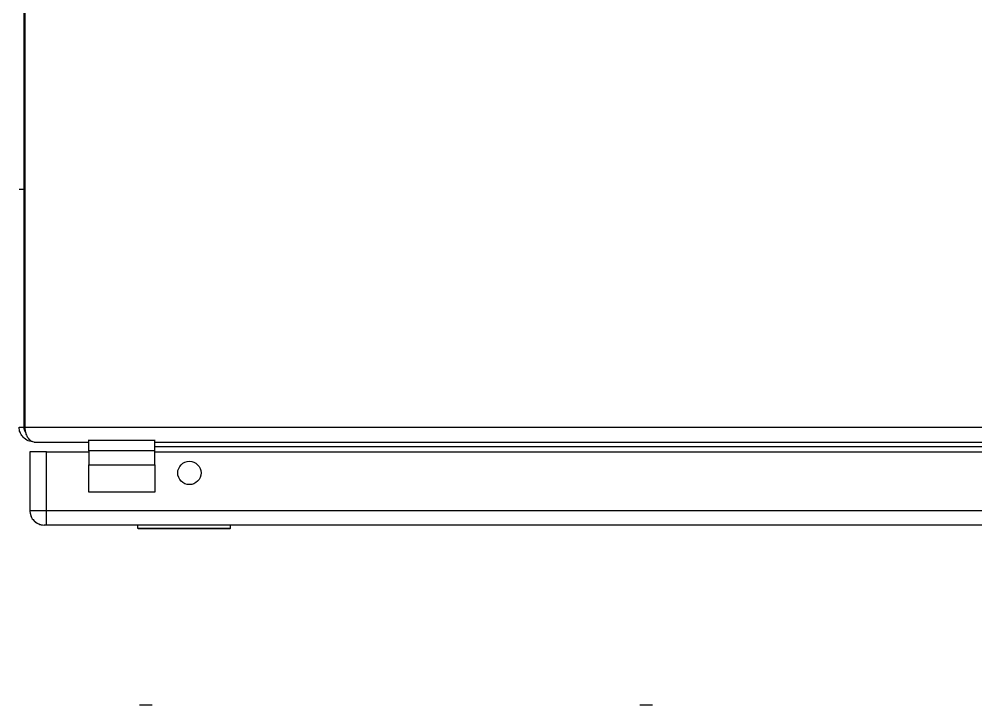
# Model space of a CAD drawing. Header units: millimetres. Extents: x 0 to 279, y 0 to 216.
# Drawn here: x 96.61 to 142.31, y 142.34 to 175.11 of the extents above; entities that cross this region are included whole.
import ezdxf

# ---------------------------------------------------------------- set-up
doc = ezdxf.new("R2010")
doc.units = ezdxf.units.MM

msp = doc.modelspace()

# ---------------------------------------------------------------- linework, layer by layer
at = {"color": 7, "linetype": 'Continuous', "lineweight": 25}
for p, q in [((96.844, 155.617), (96.844, 205.208)), ((96.88, 205.208), (96.88, 155.617)), ((96.88, 174.976), (96.844, 174.976)), ((96.88, 174.321), (96.844, 174.321)), ((96.844, 173.931), (96.88, 173.944)), ((96.88, 171.501), (96.844, 171.501)), ((96.844, 169.501), (96.88, 169.501)), ((96.88, 166.976), (96.61, 166.976)), ((96.88, 166.321), (96.844, 166.321)), ((96.844, 165.931), (96.88, 165.944)), ((96.865, 165.819), (96.863, 165.938)), ((96.844, 165.212), (96.853, 165.229)), ((96.852, 165.227), (96.88, 165.227)), ((96.844, 163.221), (96.88, 163.221)), ((96.88, 161.418), (96.844, 161.418)), ((96.844, 159.418), (96.88, 159.418)), ((96.844, 159.301), (96.88, 159.301)), ((96.61, 155.617), (96.844, 155.617)), ((96.88, 155.617), (177.621, 155.617)), ((99.943, 154.986), (99.943, 155.003)), ((99.943, 154.986), (103.092, 154.986)), ((99.943, 154.483), (99.943, 154.986)), ((103.092, 154.986), (103.092, 155.003)), ((103.092, 154.483), (103.092, 154.986)), ((97.327, 154.901), (97.363, 154.901)), ((97.363, 154.901), (99.943, 154.901)), ((103.092, 154.483), (99.943, 154.483)), ((99.943, 154.483), (99.943, 153.818)), ((103.092, 154.901), (177.138, 154.901)), ((103.092, 153.818), (103.092, 154.483)), ((97.123, 154.439), (97.123, 151.619)), ((97.921, 154.439), (97.123, 154.439)), ((97.921, 151.619), (97.921, 154.439)), ((97.922, 154.439), (99.943, 154.439)), ((97.922, 151.619), (97.922, 154.439)), ((103.092, 154.439), (176.777, 154.439)), ((99.943, 153.818), (103.092, 153.818)), ((99.943, 152.5), (99.943, 153.818)), ((103.092, 153.818), (103.092, 152.5)), ((103.092, 152.5), (99.943, 152.5)), ((97.921, 151.619), (97.123, 151.619)), ((176.777, 151.619), (97.922, 151.619)), ((97.922, 150.934), (97.922, 151.619)), ((97.922, 150.934), (97.921, 150.934)), ((176.777, 150.934), (97.922, 150.934)), ((102.267, 150.934), (102.267, 150.786)), ((106.712, 150.786), (106.712, 150.934)), ((102.267, 150.786), (102.292, 150.761)), ((102.267, 150.786), (106.712, 150.786)), ((102.292, 150.761), (106.687, 150.761)), ((106.687, 150.761), (106.712, 150.786))]:
    msp.add_line(p, q, dxfattribs=at)
at = {"color": 8, "linetype": 'Continuous', "lineweight": 25}
msp.add_line((173.857, 154.673), (103.092, 154.673), dxfattribs=at)
at = {"color": 7, "linetype": 'Continuous', "lineweight": 25}
msp.add_circle((104.743, 153.423), 0.556, dxfattribs=at)
msp.add_arc((97.809, 151.619), 0.686, 180, 270, dxfattribs=at)
for points, knots in [([(96.855, 166.321), (96.854, 166.36), (96.852, 166.508), (96.848, 166.723), (96.845, 166.897), (96.844, 166.948)], [0, 0, 0, 0, 0.2016128, 0.7639094, 1, 1, 1, 1]), ([(97.327, 154.901), (97.231, 154.912), (97.04, 154.934), (96.811, 155.097), (96.666, 155.31), (96.614, 155.489), (96.611, 155.593), (96.61, 155.617)], [0, 0, 0, 0, 0.279197, 0.555941, 0.748063, 0.941146, 1, 1, 1, 1]), ([(96.912, 155.379), (96.905, 155.388), (96.876, 155.428), (96.851, 155.513), (96.846, 155.587), (96.844, 155.617)], [0, 0, 0, 0, 0.155462, 0.647385, 1, 1, 1, 1]), ([(96.88, 155.617), (96.881, 155.584), (96.884, 155.482), (96.918, 155.316), (96.993, 155.141), (97.104, 154.999), (97.234, 154.915), (97.324, 154.905), (97.363, 154.901)], [0, 0, 0, 0, 0.08162, 0.246543, 0.416002, 0.608278, 0.833451, 1, 1, 1, 1]), ([(97.123, 151.619), (97.131, 151.542), (97.146, 151.388), (97.264, 151.183), (97.438, 151.028), (97.631, 150.945), (97.759, 150.937), (97.809, 150.934)], [0, 0, 0, 0, 0.214694, 0.429388, 0.644082, 0.858775, 1, 1, 1, 1]), ([(97.921, 150.934), (97.907, 150.934), (97.885, 150.934), (97.859, 150.934), (97.841, 150.934), (97.827, 150.934), (97.813, 150.934), (97.811, 150.934), (97.809, 150.934)], [0, 0, 0, 0, 0.239443, 0.369415, 0.5, 0.629972, 0.760557, 1, 1, 1, 1]), ([(102.36, 142.338), (102.368, 142.338), (102.381, 142.338), (102.456, 142.338), (102.533, 142.338), (102.629, 142.338), (102.768, 142.338), (102.885, 142.338), (102.96, 142.338)], [0, 0, 0, 0, 0.239443, 0.369664, 0.5, 0.630221, 0.760557, 1, 1, 1, 1]), ([(126.26, 142.338), (126.336, 142.338), (126.452, 142.338), (126.592, 142.338), (126.688, 142.338), (126.765, 142.338), (126.84, 142.338), (126.852, 142.338), (126.86, 142.338)], [0, 0, 0, 0, 0.239443, 0.369664, 0.5, 0.630221, 0.760557, 1, 1, 1, 1])]:
    msp.add_open_spline(points, degree=3, knots=knots, dxfattribs=at)

doc.saveas('drawing.dxf')
